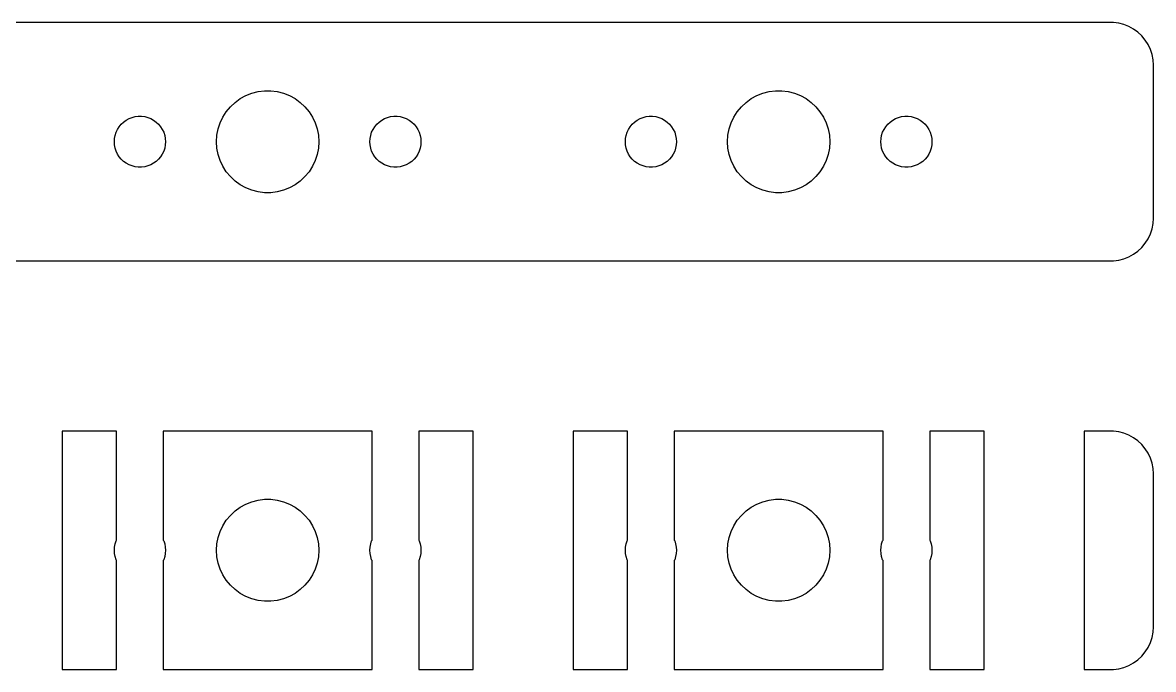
# Model space of a CAD drawing. Header units: metres. Extents: x -52 to 52, y -7 to 79.
# Drawn here: x -14.4 to 52, y 41 to 79 of the extents above; entities that cross this region are included whole.
import ezdxf

# ---------------------------------------------------------------- set-up
doc = ezdxf.new("R2010")
doc.units = ezdxf.units.M

msp = doc.modelspace()

# ---------------------------------------------------------------- linework, layer by layer
for p, q in [((49.657, 78.9951), (-49.657, 78.9951)), ((49.9684, 78.9557), (49.657, 78.9951)), ((50.2725, 78.8776), (49.9684, 78.9557)), ((50.5644, 78.7621), (50.2725, 78.8776)), ((50.8396, 78.6108), (50.5644, 78.7621)), ((51.0936, 78.4263), (50.8396, 78.6108)), ((51.3224, 78.2114), (51.0936, 78.4263)), ((51.5225, 77.9695), (51.3224, 78.2114)), ((51.6908, 77.7044), (51.5225, 77.9695)), ((51.8244, 77.4203), (51.6908, 77.7044)), ((51.9214, 77.1217), (51.8244, 77.4203)), ((51.9803, 76.8133), (51.9214, 77.1217)), ((52, 76.5), (51.9803, 76.8133)), ((52, 67.5), (52, 76.5)), ((-1.91226, 74.3115), (-1.60747, 74.533)), ((-1.60747, 74.533), (-1.27733, 74.7145)), ((-1.27733, 74.7145), (-0.927048, 74.8532)), ((-0.927048, 74.8532), (-0.562134, 74.9469)), ((-0.562134, 74.9469), (-0.18837, 74.9941)), ((-0.18837, 74.9941), (0.18837, 74.9941)), ((0.18837, 74.9941), (0.562134, 74.9469)), ((0.562134, 74.9469), (0.927048, 74.8532)), ((0.927048, 74.8532), (1.27733, 74.7145)), ((1.27733, 74.7145), (1.60747, 74.533)), ((1.60747, 74.533), (1.91226, 74.3115)), ((28.0877, 74.3115), (28.3925, 74.533)), ((28.3925, 74.533), (28.7227, 74.7145)), ((28.7227, 74.7145), (29.0729, 74.8532)), ((29.0729, 74.8532), (29.4379, 74.9469)), ((29.4379, 74.9469), (29.8116, 74.9941)), ((29.8116, 74.9941), (30.1884, 74.9941)), ((30.1884, 74.9941), (30.5621, 74.9469)), ((30.5621, 74.9469), (30.927, 74.8532)), ((30.927, 74.8532), (31.2773, 74.7145)), ((31.2773, 74.7145), (31.6075, 74.533)), ((31.6075, 74.533), (31.9123, 74.3115)), ((-2.62891, 73.4453), (-2.42705, 73.7634)), ((-2.42705, 73.7634), (-2.1869, 74.0536)), ((-2.1869, 74.0536), (-1.91226, 74.3115)), ((1.91226, 74.3115), (2.1869, 74.0536)), ((2.1869, 74.0536), (2.42705, 73.7634)), ((2.42705, 73.7634), (2.62891, 73.4453)), ((27.3711, 73.4453), (27.5729, 73.7634)), ((27.5729, 73.7634), (27.8131, 74.0536)), ((27.8131, 74.0536), (28.0877, 74.3115)), ((31.9123, 74.3115), (32.1869, 74.0536)), ((32.1869, 74.0536), (32.427, 73.7634)), ((32.427, 73.7634), (32.6289, 73.4453)), ((-8.71352, 72.8817), (-8.59344, 73.0268)), ((-8.59344, 73.0268), (-8.45613, 73.1558)), ((-8.45613, 73.1558), (-8.30373, 73.2665)), ((-8.30373, 73.2665), (-8.13866, 73.3572)), ((-8.13866, 73.3572), (-7.96352, 73.4266)), ((-7.96352, 73.4266), (-7.78107, 73.4734)), ((-7.78107, 73.4734), (-7.59418, 73.497)), ((-7.59418, 73.497), (-7.40581, 73.497)), ((-7.40581, 73.497), (-7.21892, 73.4734)), ((-7.21892, 73.4734), (-7.03647, 73.4266)), ((-7.03647, 73.4266), (-6.86133, 73.3572)), ((-6.86133, 73.3572), (-6.69626, 73.2665)), ((-6.69626, 73.2665), (-6.54385, 73.1558)), ((-6.54385, 73.1558), (-6.40654, 73.0268)), ((-6.40654, 73.0268), (-6.28647, 72.8817)), ((-2.90575, 72.7461), (-2.78932, 73.1044)), ((-2.78932, 73.1044), (-2.62891, 73.4453)), ((2.62891, 73.4453), (2.78932, 73.1044)), ((2.78932, 73.1044), (2.90575, 72.7461)), ((6.28647, 72.8817), (6.40654, 73.0268)), ((6.40654, 73.0268), (6.54385, 73.1558)), ((6.54385, 73.1558), (6.69626, 73.2665)), ((6.69626, 73.2665), (6.86133, 73.3572)), ((6.86133, 73.3572), (7.03647, 73.4266)), ((7.03647, 73.4266), (7.21892, 73.4734)), ((7.21892, 73.4734), (7.40581, 73.497)), ((7.40581, 73.497), (7.59418, 73.497)), ((7.59418, 73.497), (7.78107, 73.4734)), ((7.78107, 73.4734), (7.96352, 73.4266)), ((7.96352, 73.4266), (8.13866, 73.3572)), ((8.13866, 73.3572), (8.30373, 73.2665)), ((8.30373, 73.2665), (8.45613, 73.1558)), ((8.45613, 73.1558), (8.59344, 73.0268)), ((8.59344, 73.0268), (8.71352, 72.8817)), ((21.2865, 72.8817), (21.4065, 73.0268)), ((21.4065, 73.0268), (21.5439, 73.1558)), ((21.5439, 73.1558), (21.6963, 73.2665)), ((21.6963, 73.2665), (21.8613, 73.3572)), ((21.8613, 73.3572), (22.0365, 73.4266)), ((22.0365, 73.4266), (22.2189, 73.4734)), ((22.2189, 73.4734), (22.4058, 73.497)), ((22.4058, 73.497), (22.5942, 73.497)), ((22.5942, 73.497), (22.7811, 73.4734)), ((22.7811, 73.4734), (22.9635, 73.4266)), ((22.9635, 73.4266), (23.1387, 73.3572)), ((23.1387, 73.3572), (23.3037, 73.2665)), ((23.3037, 73.2665), (23.4561, 73.1558)), ((23.4561, 73.1558), (23.5934, 73.0268)), ((23.5934, 73.0268), (23.7135, 72.8817)), ((27.0942, 72.7461), (27.2107, 73.1044)), ((27.2107, 73.1044), (27.3711, 73.4453)), ((32.6289, 73.4453), (32.7893, 73.1044)), ((32.7893, 73.1044), (32.9057, 72.7461)), ((36.2865, 72.8817), (36.4065, 73.0268)), ((36.4065, 73.0268), (36.5439, 73.1558)), ((36.5439, 73.1558), (36.6963, 73.2665)), ((36.6963, 73.2665), (36.8613, 73.3572)), ((36.8613, 73.3572), (37.0365, 73.4266)), ((37.0365, 73.4266), (37.2189, 73.4734)), ((37.2189, 73.4734), (37.4058, 73.497)), ((37.4058, 73.497), (37.5942, 73.497)), ((37.5942, 73.497), (37.7811, 73.4734)), ((37.7811, 73.4734), (37.9635, 73.4266)), ((37.9635, 73.4266), (38.1387, 73.3572)), ((38.1387, 73.3572), (38.3037, 73.2665)), ((38.3037, 73.2665), (38.4561, 73.1558)), ((38.4561, 73.1558), (38.5934, 73.0268)), ((38.5934, 73.0268), (38.7135, 72.8817)), ((-8.98816, 72.188), (-8.95287, 72.373)), ((-8.95287, 72.373), (-8.89465, 72.5522)), ((-8.89465, 72.5522), (-8.81445, 72.7226)), ((-8.81445, 72.7226), (-8.71352, 72.8817)), ((-6.28647, 72.8817), (-6.18553, 72.7226)), ((-6.18553, 72.7226), (-6.10533, 72.5522)), ((-6.10533, 72.5522), (-6.04712, 72.373)), ((-6.04712, 72.373), (-6.01183, 72.188)), ((-3, 72), (-2.97633, 72.376)), ((-2.97633, 72.376), (-2.90575, 72.7461)), ((2.90575, 72.7461), (2.97633, 72.376)), ((2.97633, 72.376), (3, 72)), ((6.01183, 72.188), (6.04712, 72.373)), ((6.04712, 72.373), (6.10533, 72.5522)), ((6.10533, 72.5522), (6.18553, 72.7226)), ((6.18553, 72.7226), (6.28647, 72.8817)), ((8.71352, 72.8817), (8.81445, 72.7226)), ((8.81445, 72.7226), (8.89465, 72.5522)), ((8.89465, 72.5522), (8.95287, 72.373)), ((8.95287, 72.373), (8.98816, 72.188)), ((21.0118, 72.188), (21.0471, 72.373)), ((21.0471, 72.373), (21.1053, 72.5522)), ((21.1053, 72.5522), (21.1855, 72.7226)), ((21.1855, 72.7226), (21.2865, 72.8817)), ((23.7135, 72.8817), (23.8145, 72.7226)), ((23.8145, 72.7226), (23.8947, 72.5522)), ((23.8947, 72.5522), (23.9529, 72.373)), ((23.9529, 72.373), (23.9882, 72.188)), ((27, 72), (27.0237, 72.376)), ((27.0237, 72.376), (27.0942, 72.7461)), ((32.9057, 72.7461), (32.9763, 72.376)), ((32.9763, 72.376), (33, 72)), ((36.0118, 72.188), (36.0471, 72.373)), ((36.0471, 72.373), (36.1053, 72.5522)), ((36.1053, 72.5522), (36.1855, 72.7226)), ((36.1855, 72.7226), (36.2865, 72.8817)), ((38.7135, 72.8817), (38.8145, 72.7226)), ((38.8145, 72.7226), (38.8947, 72.5522)), ((38.8947, 72.5522), (38.9529, 72.373)), ((38.9529, 72.373), (38.9882, 72.188)), ((-9, 72), (-8.98816, 72.188)), ((-8.98816, 71.812), (-9, 72)), ((-8.95287, 71.627), (-8.98816, 71.812)), ((-6.01183, 71.812), (-6.04712, 71.627)), ((-6.01183, 72.188), (-6, 72)), ((-6, 72), (-6.01183, 71.812)), ((-2.97633, 71.624), (-3, 72)), ((3, 72), (2.97633, 71.624)), ((6, 72), (6.01183, 72.188)), ((6.01183, 71.812), (6, 72)), ((6.04712, 71.627), (6.01183, 71.812)), ((8.98816, 71.812), (8.95287, 71.627)), ((8.98816, 72.188), (9, 72)), ((9, 72), (8.98816, 71.812)), ((21, 72), (21.0118, 72.188)), ((21.0118, 71.812), (21, 72)), ((21.0471, 71.627), (21.0118, 71.812)), ((23.9882, 71.812), (23.9529, 71.627)), ((23.9882, 72.188), (24, 72)), ((24, 72), (23.9882, 71.812)), ((27.0237, 71.624), (27, 72)), ((33, 72), (32.9763, 71.624)), ((36, 72), (36.0118, 72.188)), ((36.0118, 71.812), (36, 72)), ((36.0471, 71.627), (36.0118, 71.812)), ((38.9882, 71.812), (38.9529, 71.627)), ((38.9882, 72.188), (39, 72)), ((39, 72), (38.9882, 71.812)), ((-8.89465, 71.4478), (-8.95287, 71.627)), ((-8.81445, 71.2774), (-8.89465, 71.4478)), ((-8.71352, 71.1183), (-8.81445, 71.2774)), ((-8.59344, 70.9732), (-8.71352, 71.1183)), ((-6.28647, 71.1183), (-6.40654, 70.9732)), ((-6.18553, 71.2774), (-6.28647, 71.1183)), ((-6.10533, 71.4478), (-6.18553, 71.2774)), ((-6.04712, 71.627), (-6.10533, 71.4478)), ((-2.90575, 71.2539), (-2.97633, 71.624)), ((-2.78932, 70.8956), (-2.90575, 71.2539)), ((2.90575, 71.2539), (2.78932, 70.8956)), ((2.97633, 71.624), (2.90575, 71.2539)), ((6.10533, 71.4478), (6.04712, 71.627)), ((6.18553, 71.2774), (6.10533, 71.4478)), ((6.28647, 71.1183), (6.18553, 71.2774)), ((6.40654, 70.9732), (6.28647, 71.1183)), ((8.71352, 71.1183), (8.59344, 70.9732)), ((8.81445, 71.2774), (8.71352, 71.1183)), ((8.89465, 71.4478), (8.81445, 71.2774)), ((8.95287, 71.627), (8.89465, 71.4478)), ((21.1053, 71.4478), (21.0471, 71.627)), ((21.1855, 71.2774), (21.1053, 71.4478)), ((21.2865, 71.1183), (21.1855, 71.2774)), ((21.4065, 70.9732), (21.2865, 71.1183)), ((23.7135, 71.1183), (23.5934, 70.9732)), ((23.8145, 71.2774), (23.7135, 71.1183)), ((23.8947, 71.4478), (23.8145, 71.2774)), ((23.9529, 71.627), (23.8947, 71.4478)), ((27.0942, 71.2539), (27.0237, 71.624)), ((27.2107, 70.8956), (27.0942, 71.2539)), ((32.9057, 71.2539), (32.7893, 70.8956)), ((32.9763, 71.624), (32.9057, 71.2539)), ((36.1053, 71.4478), (36.0471, 71.627)), ((36.1855, 71.2774), (36.1053, 71.4478)), ((36.2865, 71.1183), (36.1855, 71.2774)), ((36.4065, 70.9732), (36.2865, 71.1183)), ((38.7135, 71.1183), (38.5934, 70.9732)), ((38.8145, 71.2774), (38.7135, 71.1183)), ((38.8947, 71.4478), (38.8145, 71.2774)), ((38.9529, 71.627), (38.8947, 71.4478)), ((-8.45613, 70.8442), (-8.59344, 70.9732)), ((-8.30373, 70.7335), (-8.45613, 70.8442)), ((-8.13866, 70.6428), (-8.30373, 70.7335)), ((-7.96352, 70.5734), (-8.13866, 70.6428)), ((-7.78107, 70.5266), (-7.96352, 70.5734)), ((-7.59418, 70.503), (-7.78107, 70.5266)), ((-7.40581, 70.503), (-7.59418, 70.503)), ((-7.21892, 70.5266), (-7.40581, 70.503)), ((-7.03647, 70.5734), (-7.21892, 70.5266)), ((-6.86133, 70.6428), (-7.03647, 70.5734)), ((-6.69626, 70.7335), (-6.86133, 70.6428)), ((-6.54385, 70.8442), (-6.69626, 70.7335)), ((-6.40654, 70.9732), (-6.54385, 70.8442)), ((-2.62891, 70.5547), (-2.78932, 70.8956)), ((-2.42705, 70.2366), (-2.62891, 70.5547)), ((2.62891, 70.5547), (2.42705, 70.2366)), ((2.78932, 70.8956), (2.62891, 70.5547)), ((6.54385, 70.8442), (6.40654, 70.9732)), ((6.69626, 70.7335), (6.54385, 70.8442)), ((6.86133, 70.6428), (6.69626, 70.7335)), ((7.03647, 70.5734), (6.86133, 70.6428)), ((7.21892, 70.5266), (7.03647, 70.5734)), ((7.40581, 70.503), (7.21892, 70.5266)), ((7.59418, 70.503), (7.40581, 70.503)), ((7.78107, 70.5266), (7.59418, 70.503)), ((7.96352, 70.5734), (7.78107, 70.5266)), ((8.13866, 70.6428), (7.96352, 70.5734)), ((8.30373, 70.7335), (8.13866, 70.6428)), ((8.45613, 70.8442), (8.30373, 70.7335)), ((8.59344, 70.9732), (8.45613, 70.8442)), ((21.5439, 70.8442), (21.4065, 70.9732)), ((21.6963, 70.7335), (21.5439, 70.8442)), ((21.8613, 70.6428), (21.6963, 70.7335)), ((22.0365, 70.5734), (21.8613, 70.6428)), ((22.2189, 70.5266), (22.0365, 70.5734)), ((22.4058, 70.503), (22.2189, 70.5266)), ((22.5942, 70.503), (22.4058, 70.503)), ((22.7811, 70.5266), (22.5942, 70.503)), ((22.9635, 70.5734), (22.7811, 70.5266)), ((23.1387, 70.6428), (22.9635, 70.5734)), ((23.3037, 70.7335), (23.1387, 70.6428)), ((23.4561, 70.8442), (23.3037, 70.7335)), ((23.5934, 70.9732), (23.4561, 70.8442)), ((27.3711, 70.5547), (27.2107, 70.8956)), ((27.5729, 70.2366), (27.3711, 70.5547)), ((32.6289, 70.5547), (32.427, 70.2366)), ((32.7893, 70.8956), (32.6289, 70.5547)), ((36.5439, 70.8442), (36.4065, 70.9732)), ((36.6963, 70.7335), (36.5439, 70.8442)), ((36.8613, 70.6428), (36.6963, 70.7335)), ((37.0365, 70.5734), (36.8613, 70.6428)), ((37.2189, 70.5266), (37.0365, 70.5734)), ((37.4058, 70.503), (37.2189, 70.5266)), ((37.5942, 70.503), (37.4058, 70.503)), ((37.7811, 70.5266), (37.5942, 70.503)), ((37.9635, 70.5734), (37.7811, 70.5266)), ((38.1387, 70.6428), (37.9635, 70.5734)), ((38.3037, 70.7335), (38.1387, 70.6428)), ((38.4561, 70.8442), (38.3037, 70.7335)), ((38.5934, 70.9732), (38.4561, 70.8442)), ((-2.1869, 69.9464), (-2.42705, 70.2366)), ((-1.91226, 69.6885), (-2.1869, 69.9464)), ((2.1869, 69.9464), (1.91226, 69.6885)), ((2.42705, 70.2366), (2.1869, 69.9464)), ((27.8131, 69.9464), (27.5729, 70.2366)), ((28.0877, 69.6885), (27.8131, 69.9464)), ((32.1869, 69.9464), (31.9123, 69.6885)), ((32.427, 70.2366), (32.1869, 69.9464)), ((-1.60747, 69.467), (-1.91226, 69.6885)), ((-1.27733, 69.2855), (-1.60747, 69.467)), ((-0.927048, 69.1468), (-1.27733, 69.2855)), ((-0.562134, 69.0531), (-0.927048, 69.1468)), ((-0.18837, 69.0059), (-0.562134, 69.0531)), ((0.562134, 69.0531), (0.18837, 69.0059)), ((0.927048, 69.1468), (0.562134, 69.0531)), ((1.27733, 69.2855), (0.927048, 69.1468)), ((1.60747, 69.467), (1.27733, 69.2855)), ((1.91226, 69.6885), (1.60747, 69.467)), ((28.3925, 69.467), (28.0877, 69.6885)), ((28.7227, 69.2855), (28.3925, 69.467)), ((29.0729, 69.1468), (28.7227, 69.2855)), ((29.4379, 69.0531), (29.0729, 69.1468)), ((29.8116, 69.0059), (29.4379, 69.0531)), ((30.5621, 69.0531), (30.1884, 69.0059)), ((30.927, 69.1468), (30.5621, 69.0531)), ((31.2773, 69.2855), (30.927, 69.1468)), ((31.6075, 69.467), (31.2773, 69.2855)), ((31.9123, 69.6885), (31.6075, 69.467)), ((0.18837, 69.0059), (-0.18837, 69.0059)), ((30.1884, 69.0059), (29.8116, 69.0059)), ((51.9214, 66.8783), (51.9803, 67.1867)), ((51.9803, 67.1867), (52, 67.5)), ((51.6908, 66.2956), (51.8244, 66.5797)), ((51.8244, 66.5797), (51.9214, 66.8783)), ((51.0936, 65.5737), (51.3224, 65.7886)), ((51.3224, 65.7886), (51.5225, 66.0305)), ((51.5225, 66.0305), (51.6908, 66.2956)), ((49.9684, 65.0443), (50.2725, 65.1224)), ((50.2725, 65.1224), (50.5644, 65.2379)), ((50.5644, 65.2379), (50.8396, 65.3892)), ((50.8396, 65.3892), (51.0936, 65.5737)), ((-49.657, 65.0049), (49.657, 65.0049)), ((49.657, 65.0049), (49.9684, 65.0443)), ((-8.87216, 54.9951), (-12.0664, 54.9951)), ((-12.0664, 54.9951), (-12.0664, 41.0049)), ((-8.87216, 48.6), (-8.87216, 54.9951)), ((6.12782, 54.9951), (-6.12782, 54.9951)), ((-6.12782, 54.9951), (-6.12782, 48.6)), ((6.12782, 48.6), (6.12782, 54.9951)), ((12.0664, 54.9951), (8.87216, 54.9951)), ((8.87216, 54.9951), (8.87216, 48.6)), ((12.0664, 41.0049), (12.0664, 54.9951)), ((21.1278, 54.9951), (17.9336, 54.9951)), ((17.9336, 54.9951), (17.9336, 41.0049)), ((21.1278, 48.6), (21.1278, 54.9951)), ((36.1278, 54.9951), (23.8722, 54.9951)), ((23.8722, 54.9951), (23.8722, 48.6)), ((36.1278, 48.6), (36.1278, 54.9951)), ((42.0664, 54.9951), (38.8722, 54.9951)), ((38.8722, 54.9951), (38.8722, 48.6)), ((42.0664, 41.0049), (42.0664, 54.9951)), ((49.657, 54.9951), (47.9336, 54.9951)), ((47.9336, 54.9951), (47.9336, 41.0049)), ((49.9684, 54.9557), (49.657, 54.9951)), ((50.2725, 54.8776), (49.9684, 54.9557)), ((50.5644, 54.7621), (50.2725, 54.8776)), ((50.8396, 54.6108), (50.5644, 54.7621)), ((51.0936, 54.4263), (50.8396, 54.6108)), ((51.3224, 54.2114), (51.0936, 54.4263)), ((51.5225, 53.9695), (51.3224, 54.2114)), ((51.6908, 53.7044), (51.5225, 53.9695)), ((51.8244, 53.4203), (51.6908, 53.7044)), ((51.9214, 53.1217), (51.8244, 53.4203)), ((51.9803, 52.8133), (51.9214, 53.1217)), ((52, 52.5), (51.9803, 52.8133)), ((52, 43.5), (52, 52.5)), ((-1.91226, 50.3115), (-1.60747, 50.533)), ((-1.60747, 50.533), (-1.27733, 50.7145)), ((-1.27733, 50.7145), (-0.927048, 50.8532)), ((-0.927048, 50.8532), (-0.562134, 50.9469)), ((-0.562134, 50.9469), (-0.18837, 50.9941)), ((-0.18837, 50.9941), (0.18837, 50.9941)), ((0.18837, 50.9941), (0.562134, 50.9469)), ((0.562134, 50.9469), (0.927048, 50.8532)), ((0.927048, 50.8532), (1.27733, 50.7145)), ((1.27733, 50.7145), (1.60747, 50.533)), ((1.60747, 50.533), (1.91226, 50.3115)), ((28.0877, 50.3115), (28.3925, 50.533)), ((28.3925, 50.533), (28.7227, 50.7145)), ((28.7227, 50.7145), (29.0729, 50.8532)), ((29.0729, 50.8532), (29.4379, 50.9469)), ((29.4379, 50.9469), (29.8116, 50.9941)), ((29.8116, 50.9941), (30.1884, 50.9941)), ((30.1884, 50.9941), (30.5621, 50.9469)), ((30.5621, 50.9469), (30.927, 50.8532)), ((30.927, 50.8532), (31.2773, 50.7145)), ((31.2773, 50.7145), (31.6075, 50.533)), ((31.6075, 50.533), (31.9123, 50.3115)), ((-2.42705, 49.7634), (-2.1869, 50.0536)), ((-2.1869, 50.0536), (-1.91226, 50.3115)), ((1.91226, 50.3115), (2.1869, 50.0536)), ((2.1869, 50.0536), (2.42705, 49.7634)), ((27.5729, 49.7634), (27.8131, 50.0536)), ((27.8131, 50.0536), (28.0877, 50.3115)), ((31.9123, 50.3115), (32.1869, 50.0536)), ((32.1869, 50.0536), (32.427, 49.7634)), ((-2.78932, 49.1044), (-2.62891, 49.4453)), ((-2.62891, 49.4453), (-2.42705, 49.7634)), ((2.42705, 49.7634), (2.62891, 49.4453)), ((2.62891, 49.4453), (2.78932, 49.1044)), ((27.2107, 49.1044), (27.3711, 49.4453)), ((27.3711, 49.4453), (27.5729, 49.7634)), ((32.427, 49.7634), (32.6289, 49.4453)), ((32.6289, 49.4453), (32.7893, 49.1044)), ((-8.95287, 48.373), (-8.89465, 48.5522)), ((-8.89465, 48.5522), (-8.87216, 48.6)), ((-6.12782, 48.6), (-6.10533, 48.5522)), ((-6.10533, 48.5522), (-6.04712, 48.373)), ((-2.97633, 48.376), (-2.90575, 48.7461)), ((-2.90575, 48.7461), (-2.78932, 49.1044)), ((2.78932, 49.1044), (2.90575, 48.7461)), ((2.90575, 48.7461), (2.97633, 48.376)), ((6.04712, 48.373), (6.10533, 48.5522)), ((6.10533, 48.5522), (6.12782, 48.6)), ((8.87216, 48.6), (8.89465, 48.5522)), ((8.89465, 48.5522), (8.95287, 48.373)), ((21.0471, 48.373), (21.1053, 48.5522)), ((21.1053, 48.5522), (21.1278, 48.6)), ((23.8722, 48.6), (23.8947, 48.5522)), ((23.8947, 48.5522), (23.9529, 48.373)), ((27.0237, 48.376), (27.0942, 48.7461)), ((27.0942, 48.7461), (27.2107, 49.1044)), ((32.7893, 49.1044), (32.9057, 48.7461)), ((32.9057, 48.7461), (32.9763, 48.376)), ((36.0471, 48.373), (36.1053, 48.5522)), ((36.1053, 48.5522), (36.1278, 48.6)), ((38.8722, 48.6), (38.8947, 48.5522)), ((38.8947, 48.5522), (38.9529, 48.373)), ((-9, 48), (-8.98816, 48.188)), ((-8.98816, 47.812), (-9, 48)), ((-8.98816, 48.188), (-8.95287, 48.373)), ((-8.95287, 47.627), (-8.98816, 47.812)), ((-6.04712, 48.373), (-6.01183, 48.188)), ((-6.01183, 47.812), (-6.04712, 47.627)), ((-6.01183, 48.188), (-6, 48)), ((-6, 48), (-6.01183, 47.812)), ((-3, 48), (-2.97633, 48.376)), ((-2.97633, 47.624), (-3, 48)), ((2.97633, 48.376), (3, 48)), ((3, 48), (2.97633, 47.624)), ((6, 48), (6.01183, 48.188)), ((6.01183, 47.812), (6, 48)), ((6.01183, 48.188), (6.04712, 48.373)), ((6.04712, 47.627), (6.01183, 47.812)), ((8.95287, 48.373), (8.98816, 48.188)), ((8.98816, 47.812), (8.95287, 47.627)), ((8.98816, 48.188), (9, 48)), ((9, 48), (8.98816, 47.812)), ((21, 48), (21.0118, 48.188)), ((21.0118, 47.812), (21, 48)), ((21.0118, 48.188), (21.0471, 48.373)), ((21.0471, 47.627), (21.0118, 47.812)), ((23.9529, 48.373), (23.9882, 48.188)), ((23.9882, 47.812), (23.9529, 47.627)), ((23.9882, 48.188), (24, 48)), ((24, 48), (23.9882, 47.812)), ((27, 48), (27.0237, 48.376)), ((27.0237, 47.624), (27, 48)), ((32.9763, 48.376), (33, 48)), ((33, 48), (32.9763, 47.624)), ((36, 48), (36.0118, 48.188)), ((36.0118, 47.812), (36, 48)), ((36.0118, 48.188), (36.0471, 48.373)), ((36.0471, 47.627), (36.0118, 47.812)), ((38.9529, 48.373), (38.9882, 48.188)), ((38.9882, 47.812), (38.9529, 47.627)), ((38.9882, 48.188), (39, 48)), ((39, 48), (38.9882, 47.812)), ((-8.89465, 47.4478), (-8.95287, 47.627)), ((-8.87216, 47.4), (-8.89465, 47.4478)), ((-8.87216, 41.0049), (-8.87216, 47.4)), ((-6.10533, 47.4478), (-6.12782, 47.4)), ((-6.12782, 47.4), (-6.12782, 41.0049)), ((-6.04712, 47.627), (-6.10533, 47.4478)), ((-2.90575, 47.2539), (-2.97633, 47.624)), ((-2.78932, 46.8956), (-2.90575, 47.2539)), ((2.90575, 47.2539), (2.78932, 46.8956)), ((2.97633, 47.624), (2.90575, 47.2539)), ((6.10533, 47.4478), (6.04712, 47.627)), ((6.12782, 47.4), (6.10533, 47.4478)), ((6.12782, 41.0049), (6.12782, 47.4)), ((8.89465, 47.4478), (8.87216, 47.4)), ((8.87216, 47.4), (8.87216, 41.0049)), ((8.95287, 47.627), (8.89465, 47.4478)), ((21.1053, 47.4478), (21.0471, 47.627)), ((21.1278, 47.4), (21.1053, 47.4478)), ((21.1278, 41.0049), (21.1278, 47.4)), ((23.8947, 47.4478), (23.8722, 47.4)), ((23.8722, 47.4), (23.8722, 41.0049)), ((23.9529, 47.627), (23.8947, 47.4478)), ((27.0942, 47.2539), (27.0237, 47.624)), ((27.2107, 46.8956), (27.0942, 47.2539)), ((32.9057, 47.2539), (32.7893, 46.8956)), ((32.9763, 47.624), (32.9057, 47.2539)), ((36.1053, 47.4478), (36.0471, 47.627)), ((36.1278, 47.4), (36.1053, 47.4478)), ((36.1278, 41.0049), (36.1278, 47.4)), ((38.8947, 47.4478), (38.8722, 47.4)), ((38.8722, 47.4), (38.8722, 41.0049)), ((38.9529, 47.627), (38.8947, 47.4478)), ((-2.62891, 46.5547), (-2.78932, 46.8956)), ((-2.42705, 46.2366), (-2.62891, 46.5547)), ((2.62891, 46.5547), (2.42705, 46.2366)), ((2.78932, 46.8956), (2.62891, 46.5547)), ((27.3711, 46.5547), (27.2107, 46.8956)), ((27.5729, 46.2366), (27.3711, 46.5547)), ((32.6289, 46.5547), (32.427, 46.2366)), ((32.7893, 46.8956), (32.6289, 46.5547)), ((-2.1869, 45.9464), (-2.42705, 46.2366)), ((-1.91226, 45.6885), (-2.1869, 45.9464)), ((2.1869, 45.9464), (1.91226, 45.6885)), ((2.42705, 46.2366), (2.1869, 45.9464)), ((27.8131, 45.9464), (27.5729, 46.2366)), ((28.0877, 45.6885), (27.8131, 45.9464)), ((32.1869, 45.9464), (31.9123, 45.6885)), ((32.427, 46.2366), (32.1869, 45.9464)), ((-1.60747, 45.467), (-1.91226, 45.6885)), ((-1.27733, 45.2855), (-1.60747, 45.467)), ((-0.927048, 45.1468), (-1.27733, 45.2855)), ((-0.562134, 45.0531), (-0.927048, 45.1468)), ((0.927048, 45.1468), (0.562134, 45.0531)), ((1.27733, 45.2855), (0.927048, 45.1468)), ((1.60747, 45.467), (1.27733, 45.2855)), ((1.91226, 45.6885), (1.60747, 45.467)), ((28.3925, 45.467), (28.0877, 45.6885)), ((28.7227, 45.2855), (28.3925, 45.467)), ((29.0729, 45.1468), (28.7227, 45.2855)), ((29.4379, 45.0531), (29.0729, 45.1468)), ((30.927, 45.1468), (30.5621, 45.0531)), ((31.2773, 45.2855), (30.927, 45.1468)), ((31.6075, 45.467), (31.2773, 45.2855)), ((31.9123, 45.6885), (31.6075, 45.467)), ((-0.18837, 45.0059), (-0.562134, 45.0531)), ((0.18837, 45.0059), (-0.18837, 45.0059)), ((0.562134, 45.0531), (0.18837, 45.0059)), ((29.8116, 45.0059), (29.4379, 45.0531)), ((30.1884, 45.0059), (29.8116, 45.0059)), ((30.5621, 45.0531), (30.1884, 45.0059)), ((51.9214, 42.8783), (51.9803, 43.1867)), ((51.9803, 43.1867), (52, 43.5)), ((51.6908, 42.2956), (51.8244, 42.5797)), ((51.8244, 42.5797), (51.9214, 42.8783)), ((51.3224, 41.7886), (51.5225, 42.0305)), ((51.5225, 42.0305), (51.6908, 42.2956)), ((50.2725, 41.1224), (50.5644, 41.2379)), ((50.5644, 41.2379), (50.8396, 41.3892)), ((50.8396, 41.3892), (51.0936, 41.5737)), ((51.0936, 41.5737), (51.3224, 41.7886)), ((-12.0664, 41.0049), (-8.87216, 41.0049)), ((-6.12782, 41.0049), (6.12782, 41.0049)), ((8.87216, 41.0049), (12.0664, 41.0049)), ((17.9336, 41.0049), (21.1278, 41.0049)), ((23.8722, 41.0049), (36.1278, 41.0049)), ((38.8722, 41.0049), (42.0664, 41.0049)), ((47.9336, 41.0049), (49.657, 41.0049)), ((49.657, 41.0049), (49.9684, 41.0443)), ((49.9684, 41.0443), (50.2725, 41.1224))]:
    msp.add_line(p, q)

doc.saveas('drawing.dxf')
